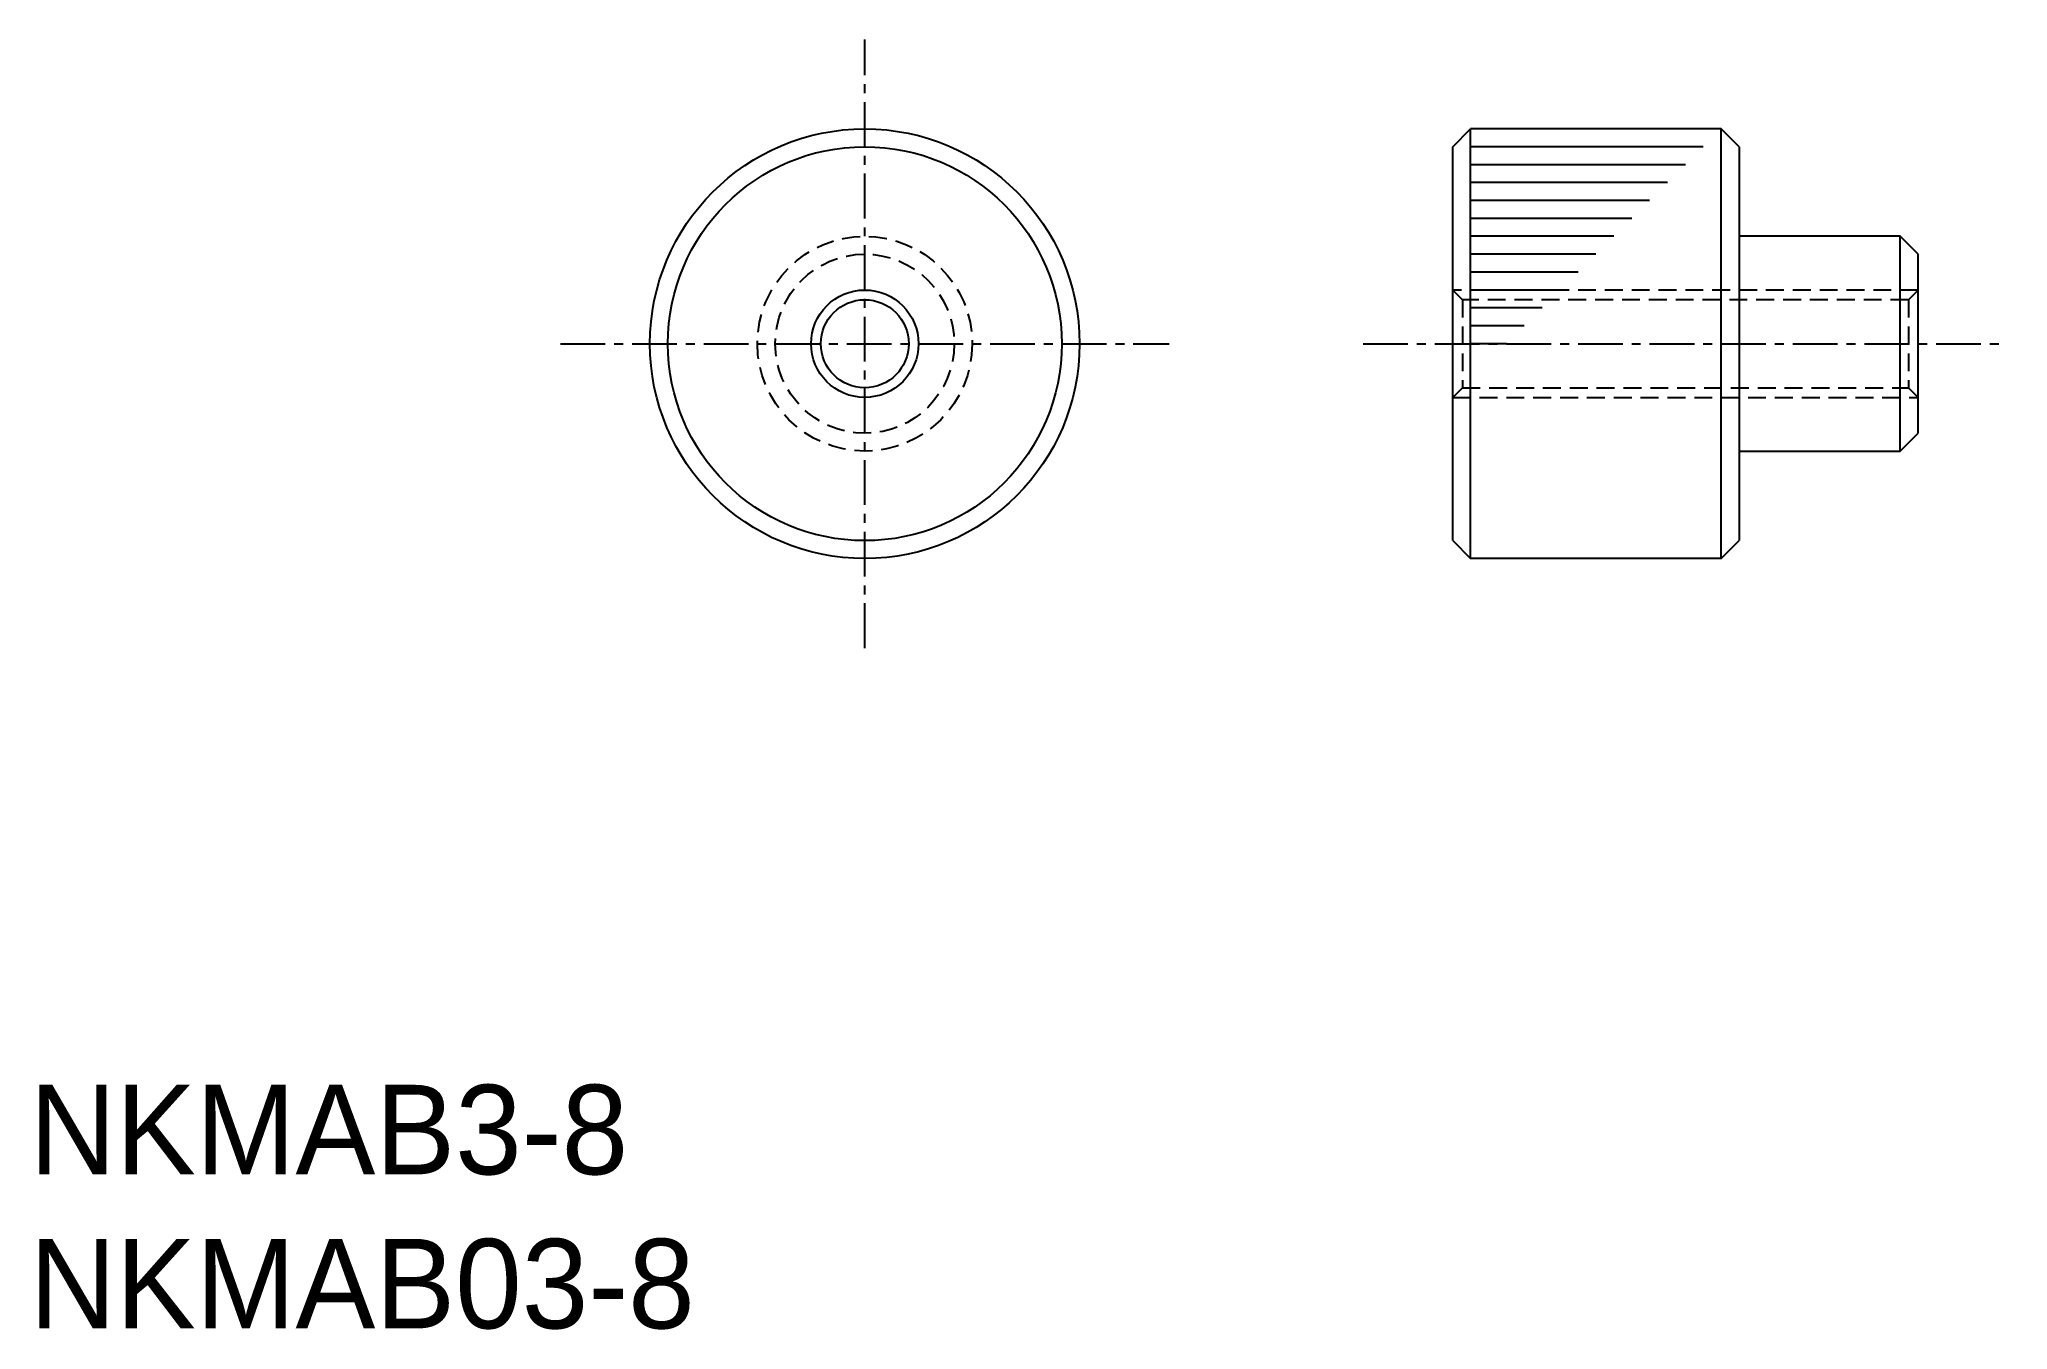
# Model space of a CAD drawing. Extents: x 0.3 to 55.2, y 0 to 36.
import ezdxf

# ---------------------------------------------------------------- set-up
doc = ezdxf.new("R2010")
doc.units = 0
doc.linetypes.add('CENTER', pattern=[2, 1.25, -0.25, 0.25, -0.25])
doc.linetypes.add('DASHED', pattern=[0.75, 0.5, -0.25])
doc.layers.get('0').update_dxf_attribs({"linetype": 'CONTINUOUS'})
doc.layers.add('CENTER', color=1, linetype='CENTER')

msp = doc.modelspace()

# ---------------------------------------------------------------- linework, layer by layer
at = {"color": 7, "linetype": 'CONTINUOUS'}
for p, q in [((39.75, 33), (40.25, 33.5)), ((39.75, 22), (39.75, 33)), ((40.25, 21.5), (40.25, 33.5)), ((47.25, 33.5), (40.25, 33.5)), ((46.75, 33), (40.25, 33)), ((47.25, 21.5), (47.25, 33.5)), ((47.75, 33), (47.25, 33.5)), ((47.75, 33), (47.75, 22)), ((46.25, 32.5), (40.25, 32.5)), ((45.75, 32), (40.25, 32)), ((45.25, 31.5), (40.25, 31.5)), ((44.75, 31), (40.25, 31)), ((44.25, 30.5), (40.25, 30.5)), ((52.25, 30.5), (47.75, 30.5)), ((52.25, 24.5), (52.25, 30.5)), ((52.75, 30), (52.25, 30.5)), ((43.75, 30), (40.25, 30)), ((52.75, 25), (52.75, 30)), ((43.25, 29.5), (40.25, 29.5)), ((42.75, 29), (40.25, 29)), ((42.25, 28.5), (40.25, 28.5)), ((41.75, 28), (40.25, 28)), ((41.25, 27.5), (40.25, 27.5)), ((52.25, 24.5), (52.75, 25)), ((47.75, 24.5), (52.25, 24.5)), ((39.75, 22), (40.25, 21.5)), ((47.25, 21.5), (47.75, 22)), ((47.25, 21.5), (40.25, 21.5))]:
    msp.add_line(p, q, dxfattribs=at)
at = {"color": 3, "linetype": 'DASHED'}
for p, q in [((52.75, 29), (39.75, 29)), ((40.021, 28.729), (39.75, 29)), ((40.021, 28.729), (40.021, 26.271)), ((52.479, 28.729), (40.021, 28.729)), ((52.479, 28.729), (52.75, 29)), ((52.479, 28.729), (52.479, 26.271)), ((39.75, 26), (40.021, 26.271)), ((39.75, 26), (52.75, 26)), ((40.021, 26.271), (52.479, 26.271)), ((52.479, 26.271), (52.75, 26))]:
    msp.add_line(p, q, dxfattribs=at)
at = {"color": 7, "linetype": 'CONTINUOUS'}
for radius in [6, 5.5, 1.229]:
    msp.add_circle((23.329, 27.5), radius, dxfattribs=at)
at = {"color": 3, "linetype": 'DASHED'}
for radius in [3, 2.5]:
    msp.add_circle((23.329, 27.5), radius, dxfattribs=at)
at = {"color": 3, "linetype": 'CONTINUOUS'}
msp.add_circle((23.329, 27.5), 1.5, dxfattribs=at)
at = {"layer": 'CENTER', "color": 1, "linetype": 'CENTER'}
for p, q in [((23.329, 19), (23.329, 36)), ((14.829, 27.5), (31.829, 27.5)), ((37.25, 27.5), (55.25, 27.5))]:
    msp.add_line(p, q, dxfattribs=at)

# ---------------------------------------------------------------- texts
for s, p in [('NKMAB3-8', (0, 4.302)), ('NKMAB03-8', (0, 0))]:
    msp.add_text(s, height=2.5).set_placement(p)

doc.saveas('drawing.dxf')
